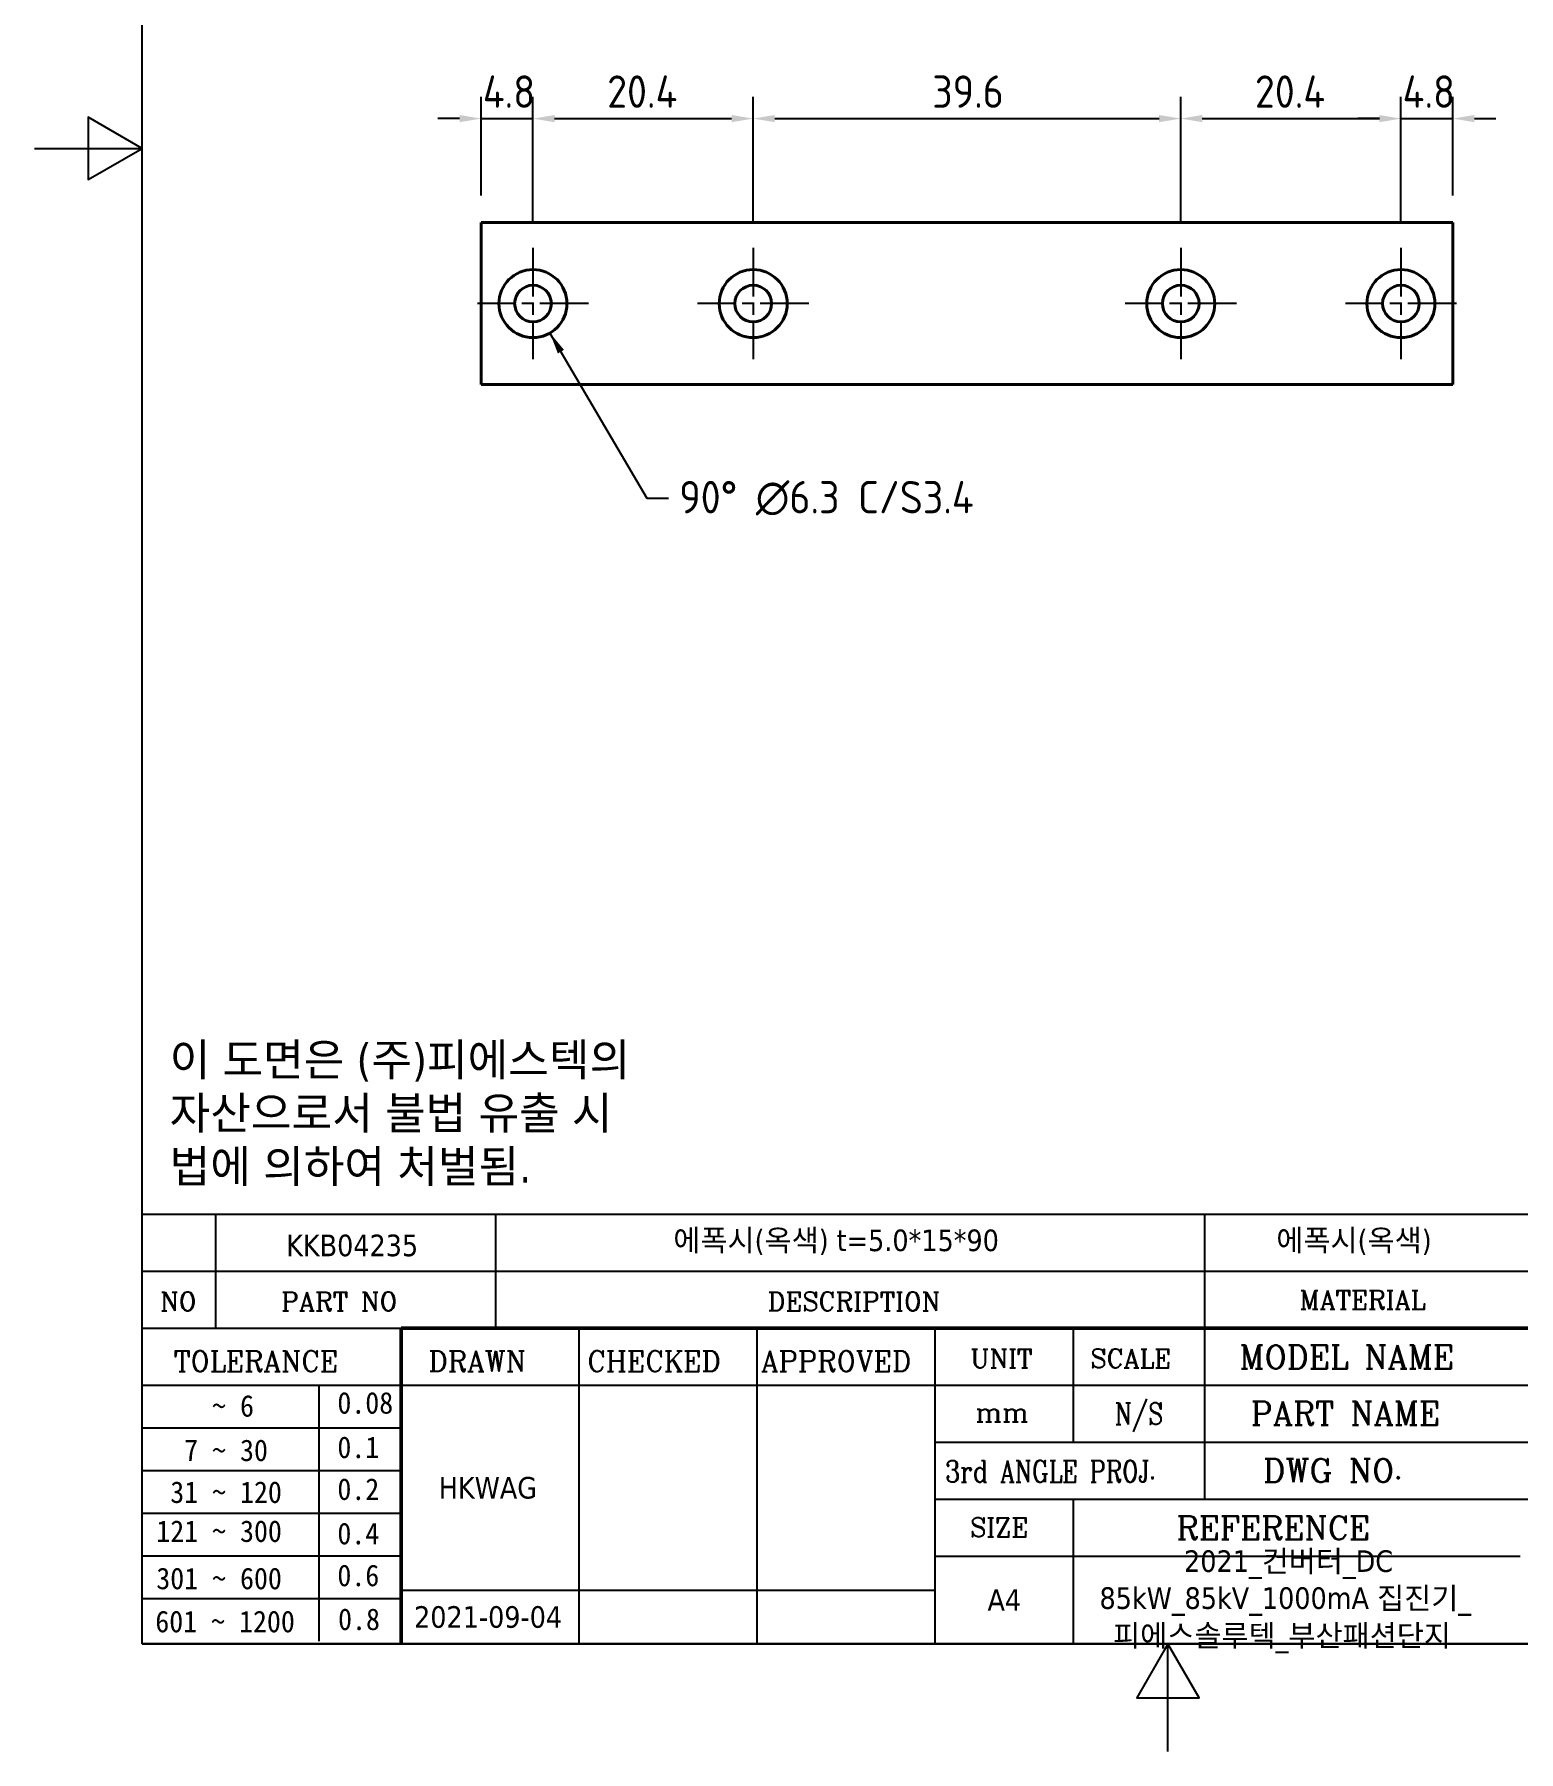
# Model space of a CAD drawing. Header units: millimetres. Extents: x 0 to 210, y 0 to 297.
# Drawn here: x 0 to 137.5, y 0 to 159.1 of the extents above; entities that cross this region are included whole.
import ezdxf
from ezdxf.enums import TextEntityAlignment as Align

# ---------------------------------------------------------------- set-up
doc = ezdxf.new("R2010")
doc.units = ezdxf.units.MM
doc.linetypes.add('CHAIN', pattern=[0.35429999999999995, 0.2362, -0.0295, 0.0591, -0.0295])
doc.layers.get('0').update_dxf_attribs({"color": 3, "lineweight": 25})
for name, color, linetype, lineweight in [('가시적인 것(ISO)', 3, 'Continuous', 40), ('경계(ISO)', 7, 'Continuous', 25), ('기호(ISO)', 5, 'Continuous', 25), ('제목(ISO)', 5, 'Continuous', 50), ('중심 표식(ISO)', 1, 'Continuous', 25), ('치수(ISO)', 2, 'Continuous', 25)]:
    doc.layers.add(name, color=color, linetype=linetype, lineweight=lineweight)
doc.styles.add('HAN_291', font='')
doc.styles.add('RC_284', font='ROMANC.shx')
doc.styles.add('RC_287', font='ROMANC.shx')
doc.styles.add('RC_292', font='ROMANC.shx')
doc.styles.add('문자 텍스트_PSTEK_POSCO', font='isocp.shx')
doc.styles.add('치수 텍스트_PSTEK_POSCO', font='isocp.shx')
doc.styles.add('텍스트 스타일198', font='tahoma.ttf')
doc.styles.add('텍스트 스타일333', font='ROMANC.shx', dxfattribs={"width": 0.800000011920929})
doc.styles.get('HAN_291').set_extended_font_data('GulimChe')
doc.dimstyles.new('치수_PSTEK_POSCO', dxfattribs={"dimtxt": 3, "dimasz": 2, "dimexe": 2, "dimexo": 2.5, "dimgap": 1, "dimtad": 1, "dimrnd": 1e-08, "dimdsep": 46, "dimtxsty": '치수 텍스트_PSTEK_POSCO', "dimcen": 0.09, "dimdle": 10, "dimclrd": 7, "dimclre": 7, "dimclrt": 2, "dimadec": 1, "dimazin": 2, "dimtfac": 1, "dimtmove": 0, "dimatfit": 3, "dimfxl": 0, "dimtolj": 1, "dimlwd": -1, "dimlwe": -1, "dimarcsym": 0})
doc.dimstyles.new('치수_PSTEK_POSCO$7', dxfattribs={"dimtxt": 3, "dimasz": 2, "dimexe": 2, "dimexo": 2.5, "dimgap": 1, "dimtad": 1, "dimrnd": 1e-08, "dimdsep": 46, "dimtxsty": '치수 텍스트_PSTEK_POSCO', "dimcen": 0.09, "dimdle": 10, "dimclrd": 7, "dimclre": 7, "dimclrt": 2, "dimadec": 1, "dimazin": 2, "dimtfac": 1, "dimtmove": 0, "dimatfit": 3, "dimfxl": 0, "dimtolj": 1, "dimlwd": -1, "dimlwe": -1, "dimarcsym": 0})

# ---------------------------------------------------------------- blocks, each defined once
blk = doc.blocks.new('경계 Default Border')
at = {"layer": '경계(ISO)', "flags": 128}
for points in [[(10, 10), (10, 287.0000076293945), (200, 287.0000076293945), (200, 10), (10, 10)], [(0, 148.5000038146973), (10, 148.5000038146973), (5, 151.3867473602295), (5, 145.6132507324219), (10, 148.5000038146973)], [(105, 0), (105, 10), (102.1132469177246, 5), (107.8867530822754, 5), (105, 10)]]:
    blk.add_lwpolyline(points, dxfattribs=at)
blk = doc.blocks.new('제목 블록 PSTEK')
at = {"color": 180}
for p, q in [((182.475792979055, 11.79100474011392), (182.4757929790549, 51.56524660363496)), ((182.4757929790549, 51.56524660363496), (372.4757929537551, 51.56524660363496)), ((189.2651435055721, 51.56524660363496), (189.2651435055722, 41.00524660363494)), ((215.2152739891528, 41.00524660363494), (215.2152739891528, 51.56524660363496)), ((280.8758854511282, 51.56524660363496), (280.8758854511282, 41.00524660363494)), ((182.475792979055, 46.2852466036349), (372.4757929537551, 46.28524660363492)), ((182.475792979055, 41.00524660363493), (206.451475290024, 41.00524660363493)), ((222.9401812389276, 11.79100474011392), (222.9401812389276, 41.00524660363494)), ((239.4288871878316, 11.79100474011392), (239.4288871878316, 41.00524660363494)), ((255.9175931367356, 11.79100474011392), (255.9175931367356, 41.00524660363494)), ((268.6918866058747, 41.00524660363494), (268.6918866058747, 30.44524660363498)), ((280.8758854511282, 41.00524660363494), (280.8758854511282, 25.16524660363502)), ((182.475792979055, 35.72524660363497), (206.451475290024, 35.72524660363497)), ((198.8621818849491, 12.02524660363491), (198.8621818849491, 35.72524660363497)), ((206.451475290024, 35.72524660363497), (372.4757929537551, 35.72524660363497)), ((182.475792979055, 31.77524660363492), (206.451475290024, 31.77524660363492)), ((255.917593136736, 30.44524660363498), (372.4757929537552, 30.44524660363501)), ((182.475792979055, 27.82524660363487), (206.451475290024, 27.82524660363487)), ((182.475792979055, 23.87524660363505), (206.451475290024, 23.87524660363505)), ((255.9175931367359, 25.16524660363502), (372.4757929537552, 25.165246603635)), ((268.6918866058744, 25.16524660363502), (268.6918866058744, 11.79100474011392)), ((182.475792979055, 19.92524660363478), (206.451475290024, 19.92524660363478)), ((255.9175931367359, 19.88524660363481), (310.0881549537553, 19.88524660363481)), ((182.475792979055, 15.97524660363496), (206.451475290024, 15.97524660363496)), ((206.451475290024, 16.74100474011396), (255.9175931367359, 16.74100474011396)), ((182.475792979055, 11.79100474011392), (372.4757929537551, 11.79100474011389))]:
    blk.add_line(p, q, dxfattribs=at)
at = {"color": 7, "lineweight": 50}
for p, q in [((206.4514752900237, 11.79100474011392), (206.4514752900237, 41.00524660363494)), ((206.451475290024, 41.00524660363494), (372.4757929537551, 41.00524660363496))]:
    blk.add_line(p, q, dxfattribs=at)
at = {"layer": '제목(ISO)', "lineweight": 18}
blk.add_line((182.475792979055, 35.72500474011393), (182.475792979055, 11.79100474011392), dxfattribs=at)
at = {"color": 2}
for s, height, style, p in [('NO', 1.742399930953979, 'RC_284', (184.135398793432, 42.62317362549192)), ('PART NO', 1.742399930953979, 'RC_284', (195.3359407378685, 42.62317362549192)), ('DESCRIPTION', 1.742399930953979, 'RC_284', (240.4025565652523, 42.62317362549192)), (' TOLERANCE', 1.899999976158142, 'RC_287', (184.0872874387979, 37.00893196870329)), ('DRAWN', 1.899999976158142, 'RC_287', (208.9766620976279, 37.00893196870329)), ('CHECKED', 1.899999976158142, 'RC_287', (223.6856844514997, 37.00893196870329)), ('APPROVED', 1.899999976158142, 'RC_287', (239.7795453577791, 37.00893196870329)), ('UNIT', 1.742399930953979, 'RC_284', (259.1652673287452, 37.34317362549218)), ('SCALE', 1.742399930953979, 'RC_284', (270.2934779252897, 37.34317362549218)), ('MODEL NAME', 2.178000062704086, 'RC_292', (284.096330289083, 37.25462520371384)), ('0.08', 2.000000029802322, 'HAN_291', (200.5467345600617, 33.09873600004101)), ('    ~ 6', 2.000000029802322, 'HAN_291', (183.7721304966814, 32.8176515608431)), ('mm', 1.742399930953979, 'RC_284', (259.6505418159997, 32.3543089683787)), ('PART NAME', 2.178000062704086, 'RC_292', (285.1416959765849, 32.03045329421792)), ('  7 ~ 30', 2.000000029802322, 'HAN_291', (183.7721304966814, 28.70538114822415)), ('0.1', 2.000000029802322, 'HAN_291', (200.5467345600617, 28.98646558742206)), (' DWG NO.', 2.178000062704086, 'RC_292', (284.8124284083233, 26.75045329421772)), ('0.2', 2.000000029802322, 'HAN_291', (200.5467345600617, 25.10736625836028)), (' 31 ~ 120', 2.000000029802322, 'HAN_291', (183.7721304966814, 24.82628181916237)), ('121 ~ 300', 2.000000029802322, 'HAN_291', (183.7721304966814, 21.21401206133254)), ('0.4', 2.000000029802322, 'HAN_291', (200.5467345600617, 20.99509650053045)), ('SIZE', 1.742399930953979, 'RC_284', (259.1652673287452, 21.69497768947366)), ('REFERENCE', 2.178000062704086, 'RC_292', (278.2741065029841, 21.43214925458022)), ('0.6', 2.000000029802322, 'HAN_291', (200.5467345600617, 17.11599717146868)), ('301 ~ 600', 2.000000029802322, 'HAN_291', (183.7721304966814, 16.83491273227077)), ('601 ~ 1200', 2.000000029802322, 'HAN_291', (183.6802025156883, 12.84759660881125)), ('0.8', 2.000000029802322, 'HAN_291', (200.6097246063884, 13.05732192299702))]:
    blk.add_text(s, height=height, dxfattribs=dict(at, style=style)).set_placement(p)
at = {"color": 2, "style": 'RC_284'}
blk.add_text('MATERIAL', height=1.742399930953979, dxfattribs=at).set_placement((295.4820202024417, 43.64524660363492), align=Align.MIDDLE_CENTER)
at = {"color": 7, "style": '텍스트 스타일333', "width": 0.7999999523162842}
blk.add_text('N/S', height=2.000000029802322, dxfattribs=at).set_placement((274.7838860285014, 33.08524660363496), align=Align.MIDDLE_CENTER)
at = {"color": 2, "style": '텍스트 스타일333', "width": 0.7999999523162842}
blk.add_text('3rd ANGLE PROJ.', height=2.000000029802322, dxfattribs=at).set_placement((256.8430306642954, 26.76148381654429))
at = {"layer": '제목(ISO)', "color": 7, "style": '텍스트 스타일198'}
for tag, p in [('부품_번호_001', (195.8064908440141, 47.68004260673702)), ('설명_001', (231.6614599206063, 48.15254984750509)), ('재질_001', (287.5148121100145, 48.155337874329)), ("3._Q'TY_001", (311.9744767484411, 47.92524659519486)), ('질량\\P3;_001', (350.3046145979153, 48.1643332325385)), ('1._MODEL_NAME_001', (326.0176446881414, 37.52172745615292)), ('제목_001', (337.2223155862142, 32.12933155161866)), ('부품_번호_001', (334.465731097246, 26.8052465951949)), ('설계자_001', (209.9396160013646, 25.23446884679021)), ('프로젝트_001', (278.9744245225954, 18.43818283951269)), ('시트_크기_001', (260.7634369704525, 14.8381256569732)), ('프로젝트_002', (271.1389644161678, 15.01430360086118)), ('작성_날짜_001', (207.6508315629738, 13.26600473167383)), ('프로젝트_003', (272.3954135944161, 11.55047762554502))]:
    blk.add_attdef(tag, p, '', height=2.000000029802322, dxfattribs=at)
for tag, p in [('4._COLOR', (327.6805273250926, 48.92524660363493)), ('점검자', (231.1845342133799, 26.23312567187446)), ('엔지니어링_승인자', (247.673240162284, 26.23312567187446)), ('점검_날짜', (231.1845342133799, 14.26600474011394)), ('엔지니어링_승인_날짜', (247.6732401622839, 14.26600474011394))]:
    blk.add_attdef(tag, text='', height=2.000000029802322, dxfattribs=at).set_placement(p, align=Align.MIDDLE_CENTER)
blk = doc.blocks.new('*D22')
at = {"layer": 'Defpoints', "color": 0, "transparency": 16777216}
for p in [(46.18708968803936, 151.2612493640381), (41.38708968803936, 141.6256244783191), (46.18708968803936, 139.2756244783191)]:
    blk.add_point(p, dxfattribs=at)
at = {"layer": '치수(ISO)', "color": 7, "transparency": 16777216}
for p, q in [((41.38708968803936, 144.1256244783191), (41.38708968803936, 153.2612493640381)), ((46.18708968803936, 141.7756244783191), (46.18708968803936, 153.2612493640381)), ((39.38708968803936, 151.2612493640381), (37.38708968803936, 151.2612493640381)), ((41.38708968803936, 151.2612493640381), (46.18708968803936, 151.2612493640381)), ((48.18708968803936, 151.2612493640381), (50.18708968803936, 151.2612493640381))]:
    blk.add_line(p, q, dxfattribs=at)
for points in [[(39.38708968803936, 151.5945826973714), (39.38708968803936, 150.9279160307047), (41.38708968803936, 151.2612493640381)], [(48.18708968803936, 151.5945826973714), (48.18708968803936, 150.9279160307047), (46.18708968803936, 151.2612493640381)]]:
    blk.add_solid(points, dxfattribs=at)
at = {"layer": '치수(ISO)', "color": 2, "transparency": 16777216, "insert": (41.53708968803936, 153.7612493640381), "char_height": 3, "attachment_point": 4, "style": '치수 텍스트_PSTEK_POSCO'}
blk.add_mtext('\\A1;4.8', dxfattribs=at)
blk = doc.blocks.new('*D23')
at = {"layer": 'Defpoints', "color": 0, "transparency": 16777216}
for p in [(66.58708968803936, 151.2612493640381), (46.18708968803936, 139.2756244783191), (66.58708968803936, 139.2756244783191)]:
    blk.add_point(p, dxfattribs=at)
at = {"layer": '치수(ISO)', "color": 7, "transparency": 16777216}
for p, q in [((46.18708968803936, 141.7756244783191), (46.18708968803936, 153.2612493640381)), ((66.58708968803936, 141.7756244783191), (66.58708968803936, 153.2612493640381)), ((48.18708968803936, 151.2612493640381), (64.58708968803936, 151.2612493640381))]:
    blk.add_line(p, q, dxfattribs=at)
for points in [[(48.18708968803936, 151.5945826973714), (48.18708968803936, 150.9279160307047), (46.18708968803936, 151.2612493640381)], [(64.58708968803936, 151.5945826973714), (64.58708968803936, 150.9279160307047), (66.58708968803936, 151.2612493640381)]]:
    blk.add_solid(points, dxfattribs=at)
at = {"layer": '치수(ISO)', "color": 2, "transparency": 16777216, "insert": (53.05899913685826, 153.7615446396286), "char_height": 3, "attachment_point": 4, "style": '치수 텍스트_PSTEK_POSCO'}
blk.add_mtext('\\A1;20.4', dxfattribs=at)
blk = doc.blocks.new('*D24')
at = {"layer": 'Defpoints', "color": 0, "transparency": 16777216}
for p in [(106.1870896880394, 151.2612493640381), (66.58708968803936, 139.2756244783191), (106.1870896880394, 139.2756244783191)]:
    blk.add_point(p, dxfattribs=at)
at = {"layer": '치수(ISO)', "color": 7, "transparency": 16777216}
for p, q in [((66.58708968803936, 141.7756244783191), (66.58708968803936, 153.2612493640381)), ((106.1870896880394, 141.7756244783191), (106.1870896880394, 153.2612493640381)), ((68.58708968803936, 151.2612493640381), (104.1870896880394, 151.2612493640381))]:
    blk.add_line(p, q, dxfattribs=at)
for points in [[(68.58708968803936, 151.5945826973714), (68.58708968803936, 150.9279160307047), (66.58708968803936, 151.2612493640381)], [(104.1870896880394, 151.5945826973714), (104.1870896880394, 150.9279160307047), (106.1870896880394, 151.2612493640381)]]:
    blk.add_solid(points, dxfattribs=at)
at = {"layer": '치수(ISO)', "color": 2, "transparency": 16777216, "insert": (83.16743874347905, 153.7612493640381), "char_height": 3, "attachment_point": 4, "style": '치수 텍스트_PSTEK_POSCO'}
blk.add_mtext('\\A1;39.6', dxfattribs=at)
blk = doc.blocks.new('*D25')
at = {"layer": 'Defpoints', "color": 0, "transparency": 16777216}
for p in [(126.5870896880394, 151.2612493640381), (106.1870896880394, 139.2756244783191), (126.5870896880394, 139.2756244783191)]:
    blk.add_point(p, dxfattribs=at)
at = {"layer": '치수(ISO)', "color": 7, "transparency": 16777216}
for p, q in [((106.1870896880394, 141.7756244783191), (106.1870896880394, 153.2612493640381)), ((126.5870896880394, 141.7756244783191), (126.5870896880394, 153.2612493640381)), ((108.1870896880394, 151.2612493640381), (124.5870896880394, 151.2612493640381))]:
    blk.add_line(p, q, dxfattribs=at)
for points in [[(108.1870896880394, 151.5945826973714), (108.1870896880394, 150.9279160307047), (106.1870896880394, 151.2612493640381)], [(124.5870896880394, 151.5945826973714), (124.5870896880394, 150.9279160307047), (126.5870896880394, 151.2612493640381)]]:
    blk.add_solid(points, dxfattribs=at)
at = {"layer": '치수(ISO)', "color": 2, "transparency": 16777216, "insert": (113.0589991368583, 153.7615446396286), "char_height": 3, "attachment_point": 4, "style": '치수 텍스트_PSTEK_POSCO'}
blk.add_mtext('\\A1;20.4', dxfattribs=at)
blk = doc.blocks.new('*D26')
at = {"layer": 'Defpoints', "color": 0, "transparency": 16777216}
for p in [(131.3870896880394, 151.2612493640381), (131.3870896880394, 141.6256244783191), (126.5870896880394, 139.2756244783191)]:
    blk.add_point(p, dxfattribs=at)
at = {"layer": '치수(ISO)', "color": 7, "transparency": 16777216}
for p, q in [((126.5870896880394, 141.7756244783191), (126.5870896880394, 153.2612493640381)), ((131.3870896880394, 144.1256244783191), (131.3870896880394, 153.2612493640381)), ((124.5870896880394, 151.2612493640381), (122.5870896880394, 151.2612493640381)), ((126.5870896880394, 151.2612493640381), (131.3870896880394, 151.2612493640381)), ((133.3870896880394, 151.2612493640381), (135.3870896880394, 151.2612493640381))]:
    blk.add_line(p, q, dxfattribs=at)
for points in [[(124.5870896880394, 151.5945826973714), (124.5870896880394, 150.9279160307047), (126.5870896880394, 151.2612493640381)], [(133.3870896880394, 151.5945826973714), (133.3870896880394, 150.9279160307047), (131.3870896880394, 151.2612493640381)]]:
    blk.add_solid(points, dxfattribs=at)
at = {"layer": '치수(ISO)', "color": 2, "transparency": 16777216, "insert": (126.7370896880394, 153.7612493640381), "char_height": 3, "attachment_point": 4, "style": '치수 텍스트_PSTEK_POSCO'}
blk.add_mtext('\\A1;4.8', dxfattribs=at)

msp = doc.modelspace()

# ---------------------------------------------------------------- linework, layer by layer
at = {"layer": '가시적인 것(ISO)'}
for p, q in [((131.3870896880394, 141.6256244783191), (41.38708968803936, 141.6256244783191)), ((41.38708968803936, 141.6256244783191), (41.38708968803936, 126.6256244783191)), ((131.3870896880394, 126.6256244783191), (131.3870896880394, 141.6256244783191)), ((41.38708968803936, 126.6256244783191), (131.3870896880394, 126.6256244783191))]:
    msp.add_line(p, q, dxfattribs=at)
for centre, radius in [((46.18708968803936, 134.1256244783191), 3.149999999999999), ((66.58708968803936, 134.1256244783191), 3.149999999999999), ((106.1870896880394, 134.1256244783191), 3.149999999999999), ((126.5870896880394, 134.1256244783191), 3.149999999999999), ((46.18708968803936, 134.1256244783191), 1.7), ((66.58708968803936, 134.1256244783191), 1.7), ((106.1870896880394, 134.1256244783191), 1.7), ((126.5870896880394, 134.1256244783191), 1.7)]:
    msp.add_circle(centre, radius, dxfattribs=at)
at = {"layer": '중심 표식(ISO)', "linetype": 'CHAIN', "ltscale": 19.05165100097656}
for p, q in [((46.18708968803936, 139.2756244783191), (46.18708968803936, 128.9756244783191)), ((66.58708968803936, 139.2756244783191), (66.58708968803936, 128.9756244783191)), ((106.1870896880394, 139.2756244783191), (106.1870896880394, 128.9756244783191)), ((126.5870896880394, 139.2756244783191), (126.5870896880394, 128.9756244783191)), ((51.33708968803936, 134.1256244783191), (41.03708968803936, 134.1256244783191)), ((71.73708968803935, 134.1256244783191), (61.43708968803936, 134.1256244783191)), ((111.3370896880394, 134.1256244783191), (101.0370896880394, 134.1256244783191)), ((131.7370896880394, 134.1256244783191), (121.4370896880394, 134.1256244783191))]:
    msp.add_line(p, q, dxfattribs=at)

# ---------------------------------------------------------------- block references
msp.add_blockref('경계 Default Border', (0, 0))
ref = msp.add_blockref('제목 블록 PSTEK', (-172.4757929537552, -1.791004740113895))
ref.add_attrib('설계자_001', 'HKWAG', (37.4638230476094, 23.44346410667632), dxfattribs={"layer": '제목(ISO)', "color": 7, "height": 2.000000029802322, "style": '텍스트 스타일198'})
ref.add_attrib('프로젝트_001', '2021_컨버터_DC', (106.4986315688402, 16.64717809939879), dxfattribs={"layer": '제목(ISO)', "color": 7, "height": 2.000000029802322, "style": '텍스트 스타일198'})
ref.add_attrib('시트_크기_001', 'A4', (88.28764401669724, 13.04712091685931), dxfattribs={"layer": '제목(ISO)', "color": 7, "height": 2.000000029802322, "style": '텍스트 스타일198'})
ref.add_attrib('작성_날짜_001', '2021-09-04', (35.1750386092186, 11.47499999155994), dxfattribs={"layer": '제목(ISO)', "color": 7, "height": 2.000000029802322, "style": '텍스트 스타일198'})
ref.add_attrib('재질_001', '에폭시(옥색)', (115.0390191562594, 46.36433313421511), dxfattribs={"layer": '제목(ISO)', "color": 7, "height": 2.000000029802322, "style": '텍스트 스타일198'})
ref.add_attrib('설명_001', '에폭시(옥색) t=5.0*15*90', (59.18566696685117, 46.36154510739119), dxfattribs={"layer": '제목(ISO)', "color": 7, "height": 2.000000029802322, "style": '텍스트 스타일198'})
ref.add_attrib('부품_번호_001', 'KKB04235', (23.33069789025893, 45.88903786662313), dxfattribs={"layer": '제목(ISO)', "color": 7, "height": 2.000000029802322, "style": '텍스트 스타일198'})
ref.add_attrib('프로젝트_002', '85kW_85kV_1000mA 집진기_', (98.66317146241258, 13.22329886074729), dxfattribs={"layer": '제목(ISO)', "color": 7, "height": 2.000000029802322, "style": '텍스트 스타일198'})
ref.add_attrib('프로젝트_003', '피에스솔루텍_부산패션단지', (99.91962064066094, 9.759472885431132), dxfattribs={"layer": '제목(ISO)', "color": 7, "height": 2.000000029802322, "style": '텍스트 스타일198'})

# ---------------------------------------------------------------- texts
at = {"layer": '기호(ISO)', "color": 2, "insert": (59.73868575995701, 116.0990113775082), "char_height": 3.00000011920929, "width": 32.0234931141138, "attachment_point": 4, "line_spacing_factor": 0.5250000357627869, "style": '치수 텍스트_PSTEK_POSCO'}
msp.add_mtext('{90° \\fAIGDT|b0|i0;\\H3.0000;n\\fisocp|b0|i0;\\H3.0000;6.3 C/S3.4}', dxfattribs=at)
at = {"layer": '기호(ISO)', "color": 7, "insert": (12.5345017592702, 58.99349659427185), "char_height": 3.00000011920929, "width": 60.84077827472761, "attachment_point": 4, "line_spacing_factor": 0.9878842234611511, "style": '문자 텍스트_PSTEK_POSCO'}
msp.add_mtext('{\\fTahoma|b0|i0;\\H3.0000;이 도면은 (주)피에스텍의\\P자산으로서 불법 유출 시 \\P법에 의하여 처벌됨.}', dxfattribs=at)

# ---------------------------------------------------------------- dimensions: what is measured, and where the dimension line sits
at = {"layer": '치수(ISO)', "color": 7}
for base, p1, p2, override, picture, middle in [((46.18708968803936, 151.2612493640381), (41.38708968803936, 141.6256244783191), (46.18708968803936, 139.2756244783191), {"dimdec": 2, "dimtp": 0, "dimtm": -0, "dimtdec": 2, "dimtofl": 1, "dimatfit": 1}, '*D22', (43.78708968803936, 151.2612493640381)), ((66.58708968803936, 151.2612493640381), (46.18708968803936, 139.2756244783191), (66.58708968803936, 139.2756244783191), {"dimdec": 2, "dimtp": 0, "dimtm": -0, "dimtdec": 2, "dimtofl": 0, "dimatfit": 1}, '*D23', (56.39708968803937, 151.2612493640381)), ((106.1870896880394, 151.2612493640381), (66.58708968803936, 139.2756244783191), (106.1870896880394, 139.2756244783191), {"dimdec": 2, "dimtp": 0, "dimtm": -0, "dimtdec": 2, "dimtofl": 0, "dimatfit": 1}, '*D24', (86.39708968803936, 151.2612493640381)), ((126.5870896880394, 151.2612493640381), (106.1870896880394, 139.2756244783191), (126.5870896880394, 139.2756244783191), {"dimdec": 2, "dimtp": 0, "dimtm": -0, "dimtdec": 2, "dimtofl": 0, "dimatfit": 1}, '*D25', (116.3970896880394, 151.2612493640381)), ((131.3870896880394, 151.2612493640381), (126.5870896880394, 139.2756244783191), (131.3870896880394, 141.6256244783191), {"dimdec": 2, "dimtp": 0, "dimtm": -0, "dimtdec": 2, "dimtofl": 1, "dimatfit": 1}, '*D26', (128.9870896880394, 151.2612493640381))]:
    dim = msp.add_linear_dim(base=base, p1=p1, p2=p2, angle=180, dimstyle='치수_PSTEK_POSCO', override=override, dxfattribs=at)
    dim.commit()
    dim.dimension.update_dxf_attribs({"geometry": picture, "text_midpoint": middle, "dimtype": 160})

# ---------------------------------------------------------------- leaders
at = {"layer": '기호(ISO)', "color": 7, "annotation_type": 0, "has_hookline": 1, "hookline_direction": 0, "text_width": 30.16078396866642}
msp.add_leader([(47.76208968803989, 131.3976444563984), (56.73868575995701, 116.0990113775082), (58.73868575995701, 116.0990113775082)], dimstyle='치수_PSTEK_POSCO$7', override={"dimtad": 0}, dxfattribs=at)

doc.saveas('drawing.dxf')
